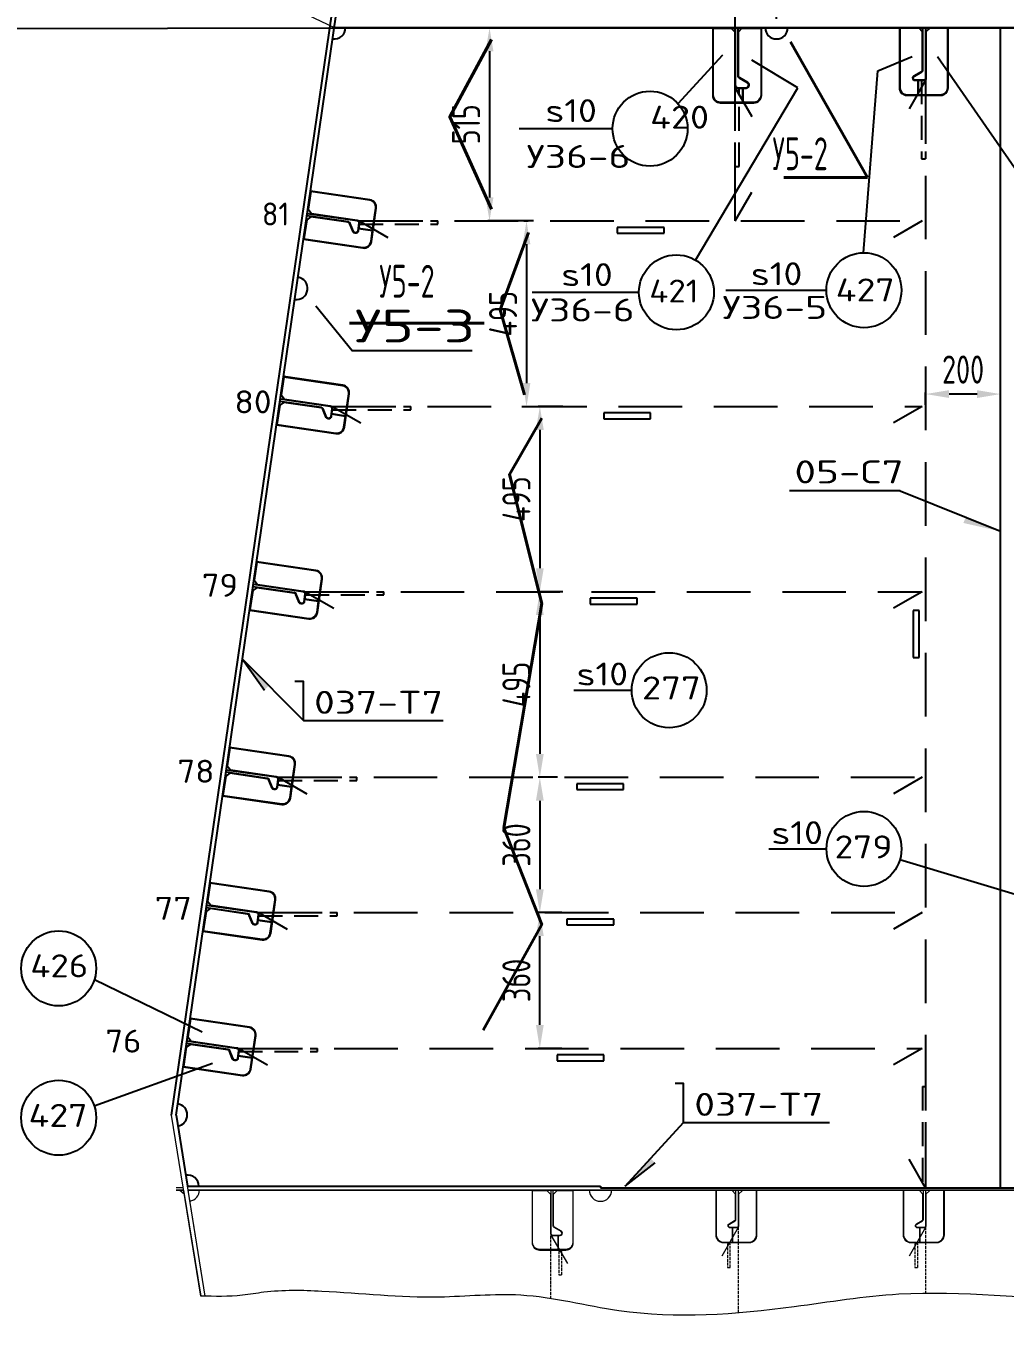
# Model space of a CAD drawing. Header units: millimetres. Extents: x -438477 to 631584, y 118817 to 676146.
# Drawn here: x 326787 to 329400, y 335824 to 339274 of the extents above; entities that cross this region are included whole.
import ezdxf
from ezdxf.enums import TextEntityAlignment as Align

# ---------------------------------------------------------------- set-up
doc = ezdxf.new("R2010")
doc.units = ezdxf.units.MM
for name, pattern in [('AVEVADASHED', [10, 7.5, -2.5]), ('AVEVADASHEDWIDE', [10, 7.5, -2.5]), ('AVEVASOLID', [7.5, 7.5]), ('AVEVASOLIDWIDE', [7.5, 7.5]), ('DASHED', [2.546053, 1.697368, -0.848684]), ('HIDDEN', [9.525, 6.35, -3.175])]:
    doc.linetypes.add(name, pattern=pattern)
doc.layers.get('Defpoints').update_dxf_attribs({"linetype": 'CONTINUOUS'})
doc.layers.add('20_1', color=1, linetype='CONTINUOUS')
doc.layers.add('20_POZ', color=4, linetype='CONTINUOUS')
doc.styles.add('SIMPLEX', font='simplex.shx', dxfattribs={"width": 0.7})
doc.dimstyles.new('Lineyny', dxfattribs={"dimscale": 30, "dimtxt": 3, "dimasz": 2.5, "dimexe": 0.18, "dimexo": 0.625, "dimgap": 1, "dimtad": 1, "dimdec": 0, "dimlfac": -1, "dimzin": 0, "dimtxsty": 'SIMPLEX', "dimcen": 0, "dimdle": 0.38, "dimclrd": 2, "dimclre": 2, "dimclrt": 2, "dimadec": 0, "dimazin": 0, "dimtfac": 1, "dimtdec": 0, "dimtmove": 0, "dimatfit": 0, "dimfxl": 1, "dimtolj": 1, "dimtzin": 0, "dimlwd": -1, "dimarcsym": 0})

# ---------------------------------------------------------------- blocks, each defined once
blk = doc.blocks.new('*D131')
at = {"layer": '20_1', "color": 2, "ltscale": 25, "transparency": 16777216}
for p, q in [((328617.4, 339328.5), (328554.9, 339328.5)), ((328679.9, 339328.5), (328789.9, 339328.5)), ((328852.4, 339328.5), (329043.7, 339328.5))]:
    blk.add_line(p, q, dxfattribs=at)
at = {"layer": '20_1', "color": 2, "lineweight": -2, "ltscale": 25, "transparency": 16777216}
for p, q in [((328679.9, 339105.9), (328679.9, 339333)), ((328789.9, 339292.5), (328789.9, 339333))]:
    blk.add_line(p, q, dxfattribs=at)
at = {"layer": '20_1', "color": 2, "ltscale": 25, "transparency": 16777216}
for points in [[(328617.4, 339318.1), (328617.4, 339338.9), (328679.9, 339328.5)], [(328852.4, 339338.9), (328852.4, 339318.1), (328789.9, 339328.5)]]:
    blk.add_solid(points, dxfattribs=at)
at = {"layer": 'Defpoints', "color": 0, "ltscale": 25, "transparency": 16777216}
for p in [(328789.9, 339328.5), (328789.9, 339276.8), (328679.9, 339090.2)]:
    blk.add_point(p, dxfattribs=at)
at = {"layer": '20_1', "color": 2, "ltscale": 25, "transparency": 16777216, "insert": (328979.3, 339391), "char_height": 75, "attachment_point": 5, "style": 'SIMPLEX'}
blk.add_mtext('\\A1;110', dxfattribs=at)
blk = doc.blocks.new('*D135')
at = {"layer": '20_1', "color": 2, "lineweight": -2, "ltscale": 25, "transparency": 16777216}
for p, q in [((329187.9, 338263.4), (329187.9, 338296.3)), ((329387.9, 338263.4), (329387.9, 338296.3))]:
    blk.add_line(p, q, dxfattribs=at)
at = {"layer": '20_1', "color": 2, "ltscale": 25, "transparency": 16777216}
blk.add_line((329325.4, 338291.8), (329250.4, 338291.8), dxfattribs=at)
for points in [[(329250.4, 338302.2), (329250.4, 338281.4), (329187.9, 338291.8)], [(329325.4, 338281.4), (329325.4, 338302.2), (329387.9, 338291.8)]]:
    blk.add_solid(points, dxfattribs=at)
at = {"layer": 'Defpoints', "color": 0, "ltscale": 25, "transparency": 16777216}
for p in [(329187.9, 338291.8), (329187.9, 338247.8), (329387.9, 338247.8)]:
    blk.add_point(p, dxfattribs=at)
at = {"layer": '20_1', "color": 2, "ltscale": 25, "transparency": 16777216, "insert": (329287.9, 338357.2), "char_height": 75, "attachment_point": 5, "style": 'SIMPLEX'}
blk.add_mtext('\\A1;200', dxfattribs=at)
blk = doc.blocks.new('*D150')
at = {"layer": '20_1', "color": 2, "lineweight": -2, "ltscale": 25, "transparency": 16777216}
for p, q in [((328217.2, 336908.7), (328154.1, 336908.7)), ((328217.2, 336546.7), (328154.1, 336546.7))]:
    blk.add_line(p, q, dxfattribs=at)
at = {"layer": '20_1', "color": 2, "ltscale": 25, "transparency": 16777216}
blk.add_line((328158.6, 336609.2), (328158.6, 336846.2), dxfattribs=at)
for points in [[(328169, 336846.2), (328148.1, 336846.2), (328158.6, 336908.7)], [(328148.1, 336609.2), (328169, 336609.2), (328158.6, 336546.7)]]:
    blk.add_solid(points, dxfattribs=at)
at = {"layer": 'Defpoints', "color": 0, "ltscale": 25, "transparency": 16777216}
for p in [(328158.6, 336908.7), (328232.9, 336908.7), (328232.9, 336546.7)]:
    blk.add_point(p, dxfattribs=at)
at = {"layer": '20_1', "color": 2, "ltscale": 25, "transparency": 16777216, "insert": (328096.1, 336727.7), "char_height": 75, "attachment_point": 5, "rotation": 90, "style": 'SIMPLEX'}
blk.add_mtext('\\A1;360', dxfattribs=at)
blk = doc.blocks.new('*D151')
at = {"layer": '20_1', "color": 2, "lineweight": -2, "ltscale": 25, "transparency": 16777216}
for p, q in [((328205.4, 337269.7), (328154.1, 337269.7)), ((328205.4, 336908.7), (328154.1, 336908.7))]:
    blk.add_line(p, q, dxfattribs=at)
at = {"layer": '20_1', "color": 2, "ltscale": 25, "transparency": 16777216}
blk.add_line((328158.6, 337207.2), (328158.6, 336971.2), dxfattribs=at)
for points in [[(328169, 337207.2), (328148.1, 337207.2), (328158.6, 337269.7)], [(328148.1, 336971.2), (328169, 336971.2), (328158.6, 336908.7)]]:
    blk.add_solid(points, dxfattribs=at)
at = {"layer": 'Defpoints', "color": 0, "ltscale": 25, "transparency": 16777216}
for p in [(328221, 337269.7), (328158.6, 336908.7), (328221, 336908.7)]:
    blk.add_point(p, dxfattribs=at)
at = {"layer": '20_1', "color": 2, "ltscale": 25, "transparency": 16777216, "insert": (328096.1, 337089.2), "char_height": 75, "attachment_point": 5, "rotation": 90, "style": 'SIMPLEX'}
blk.add_mtext('\\A1;360', dxfattribs=at)
blk = doc.blocks.new('*D152')
at = {"layer": '20_1', "color": 2, "lineweight": -2, "ltscale": 25, "transparency": 16777216}
for p, q in [((328184.6, 337764.7), (328154.1, 337764.7)), ((328184.6, 337269.7), (328154.1, 337269.7))]:
    blk.add_line(p, q, dxfattribs=at)
at = {"layer": '20_1', "color": 2, "ltscale": 25, "transparency": 16777216}
blk.add_line((328158.6, 337702.2), (328158.6, 337332.2), dxfattribs=at)
for points in [[(328169, 337702.2), (328148.1, 337702.2), (328158.6, 337764.7)], [(328148.1, 337332.2), (328169, 337332.2), (328158.6, 337269.7)]]:
    blk.add_solid(points, dxfattribs=at)
at = {"layer": 'Defpoints', "color": 0, "ltscale": 25, "transparency": 16777216}
for p in [(328200.2, 337764.7), (328158.6, 337269.7), (328200.2, 337269.7)]:
    blk.add_point(p, dxfattribs=at)
at = {"layer": '20_1', "color": 2, "ltscale": 25, "transparency": 16777216, "insert": (328096.1, 337517.2), "char_height": 75, "attachment_point": 5, "rotation": 90, "style": 'SIMPLEX'}
blk.add_mtext('\\A1;495', dxfattribs=at)
blk = doc.blocks.new('*D153')
at = {"layer": '20_1', "color": 2, "lineweight": -2, "ltscale": 25, "transparency": 16777216}
for p, q in [((328220.2, 338258.7), (328154.1, 338258.7)), ((328220.2, 337764.7), (328154.1, 337764.7))]:
    blk.add_line(p, q, dxfattribs=at)
at = {"layer": '20_1', "color": 2, "ltscale": 25, "transparency": 16777216}
blk.add_line((328158.6, 338196.2), (328158.6, 337827.2), dxfattribs=at)
for points in [[(328169, 338196.2), (328148.1, 338196.2), (328158.6, 338258.7)], [(328148.1, 337827.2), (328169, 337827.2), (328158.6, 337764.7)]]:
    blk.add_solid(points, dxfattribs=at)
at = {"layer": 'Defpoints', "color": 0, "ltscale": 25, "transparency": 16777216}
for p in [(328235.9, 338258.7), (328158.6, 337764.7), (328235.9, 337764.7)]:
    blk.add_point(p, dxfattribs=at)
at = {"layer": '20_1', "color": 2, "ltscale": 25, "transparency": 16777216, "insert": (328096.1, 338011.7), "char_height": 75, "attachment_point": 5, "rotation": 90, "style": 'SIMPLEX'}
blk.add_mtext('\\A1;495', dxfattribs=at)
blk = doc.blocks.new('*D154')
at = {"layer": '20_1', "color": 2, "lineweight": -2, "ltscale": 25, "transparency": 16777216}
for p, q in [((328116.1, 338753.7), (328127.5, 338753.7)), ((328110.2, 338258.7), (328118.5, 338258.7))]:
    blk.add_line(p, q, dxfattribs=at)
at = {"layer": '20_1', "color": 2, "ltscale": 25, "transparency": 16777216}
blk.add_line((328123, 338691.2), (328123, 338321.2), dxfattribs=at)
for points in [[(328133.4, 338691.2), (328112.6, 338691.2), (328123, 338753.7)], [(328112.6, 338321.2), (328133.4, 338321.2), (328123, 338258.7)]]:
    blk.add_solid(points, dxfattribs=at)
at = {"layer": 'Defpoints', "color": 0, "ltscale": 25, "transparency": 16777216}
for p in [(328100.5, 338753.7), (328123, 338258.7), (328125.8, 338258.7)]:
    blk.add_point(p, dxfattribs=at)
at = {"layer": '20_1', "color": 2, "ltscale": 25, "transparency": 16777216, "insert": (328060.5, 338506.2), "char_height": 75, "attachment_point": 5, "rotation": 90, "style": 'SIMPLEX'}
blk.add_mtext('\\A1;495', dxfattribs=at)
blk = doc.blocks.new('*D170')
at = {"layer": '20_1', "color": 2, "lineweight": -2, "ltscale": 25, "transparency": 16777216}
for p, q in [((328074.4, 339268.8), (328019.8, 339268.8)), ((328141.7, 338753.7), (328019.8, 338753.7))]:
    blk.add_line(p, q, dxfattribs=at)
at = {"layer": '20_1', "color": 2, "ltscale": 25, "transparency": 16777216}
blk.add_line((328024.3, 339206.3), (328024.3, 338816.2), dxfattribs=at)
for points in [[(328034.7, 339206.3), (328013.8, 339206.3), (328024.3, 339268.8)], [(328013.8, 338816.2), (328034.7, 338816.2), (328024.3, 338753.7)]]:
    blk.add_solid(points, dxfattribs=at)
at = {"layer": 'Defpoints', "color": 0, "ltscale": 25, "transparency": 16777216}
for p in [(328090.1, 339268.8), (328024.3, 338753.7), (328157.4, 338753.7)]:
    blk.add_point(p, dxfattribs=at)
at = {"layer": '20_1', "color": 2, "ltscale": 25, "transparency": 16777216, "insert": (327961.8, 339011.3), "char_height": 75, "attachment_point": 5, "rotation": 90, "style": 'SIMPLEX'}
blk.add_mtext('\\A1;515', dxfattribs=at)

msp = doc.modelspace()

# ---------------------------------------------------------------- hatches: boundary and pattern name
at = {"layer": '20_1'}
for points in [[(329295.069, 337963.369), (329288.775, 337947.937), (329387.665, 337925.607)], [(327435.428, 337514.108), (327423.589, 337502.377), (327365.043, 337585.143)], [(328454.131, 336252.549), (328466.417, 336241.287), (328386.559, 336178.833)]]:
    msp.add_hatch(color=6, dxfattribs=at).paths.add_polyline_path(points)

# ---------------------------------------------------------------- linework, layer by layer
at = {"layer": '20_1', "color": 0, "linetype": 'AVEVASOLIDWIDE'}
for p, q in [((327187.913, 336368.849), (328687.913, 346668.849)), ((327175.773, 336368.756), (328159.947, 343126.826))]:
    msp.add_line(p, q, dxfattribs=at)
at = {"layer": '20_1', "color": 252, "linetype": 'AVEVASOLIDWIDE', "lineweight": 0}
for p, q in [((327610.243, 339268.847), (327451.454, 339345.046)), ((327253.649, 335885.877), (327175.773, 336368.756)), ((327265.847, 335885.615), (327187.913, 336368.849))]:
    msp.add_line(p, q, dxfattribs=at)
at = {"layer": '20_1', "color": 92, "linetype": 'AVEVASOLID', "lineweight": 0}
for p, q in [((327187.913, 336368.849), (327610.24, 339268.849)), ((327218.565, 336178.816), (327187.913, 336368.849))]:
    msp.add_line(p, q, dxfattribs=at)
at = {"layer": '20_1', "color": 0, "linetype": 'AVEVASOLID'}
for p, q in [((330887.913, 339268.849), (327610.24, 339268.849)), ((327610.24, 339268.849), (330887.913, 339268.849))]:
    msp.add_line(p, q, dxfattribs=at)
at = {"layer": '20_1', "color": 6, "linetype": 'AVEVASOLID'}
msp.add_line((329387.913, 336174.849), (329387.913, 339268.849), dxfattribs=at)
at = {"layer": '20_1', "color": 4, "ltscale": 25}
for p, q in [((328527.243, 339066.377), (328647.24, 339196.82)), ((328847.027, 339108.913), (328724.156, 339182.425)), ((329060.285, 339153.947), (329151.719, 339191.901)), ((329219.495, 339192.369), (329447.514, 338863.958)), ((329022.138, 338668.817), (329060.285, 339153.947)), ((328574.153, 338649.204), (328847.027, 339108.913)), ((327886.692, 338745.153), (327886.692, 338753.673)), ((327814.598, 338250.152), (327814.598, 338258.671)), ((327742.662, 337756.155), (327742.662, 337764.674)), ((327670.567, 337261.154), (327670.567, 337269.673)), ((327618.003, 336900.152), (327618.003, 336908.671)), ((326970.244, 336730.53), (327257.422, 336591.203)), ((327565.281, 336538.153), (327565.281, 336546.672)), ((326969.462, 336393.452), (327285.019, 336506.775))]:
    msp.add_line(p, q, dxfattribs=at)
at = {"layer": '20_1', "linetype": 'AVEVASOLID'}
for p, q in [((328679.893, 339108.848), (328723.924, 339032.527)), ((329187.913, 339128.85), (329143.882, 339052.528)), ((328679.893, 338753.673), (328723.924, 338829.994)), ((327676.683, 338753.673), (327753.001, 338709.642)), ((328490.293, 338736.485), (328365.293, 338736.485)), ((328365.293, 338736.485), (328365.293, 338720.86)), ((328490.293, 338720.86), (328490.293, 338736.485)), ((329178.916, 338753.673), (329102.598, 338709.642)), ((328365.293, 338720.86), (328490.293, 338720.86)), ((327604.6, 338258.671), (327680.918, 338214.641)), ((329178.916, 338258.671), (329102.598, 338214.641)), ((328454.258, 338241.484), (328329.258, 338241.484)), ((328329.258, 338241.484), (328329.258, 338225.859)), ((328329.258, 338225.859), (328454.258, 338225.859)), ((328454.258, 338225.859), (328454.258, 338241.484)), ((327532.652, 337764.671), (327608.97, 337720.64)), ((329178.916, 337764.671), (329102.598, 337720.64)), ((328418.284, 337747.487), (328293.284, 337747.487)), ((328293.284, 337747.487), (328293.284, 337731.862)), ((328293.284, 337731.862), (328418.284, 337731.862)), ((328418.284, 337731.862), (328418.284, 337747.487)), ((329170.726, 337714.348), (329155.101, 337714.348)), ((329155.101, 337714.348), (329155.101, 337589.348)), ((329170.726, 337589.348), (329170.726, 337714.348)), ((329155.101, 337589.348), (329170.726, 337589.348)), ((327460.569, 337269.67), (327536.888, 337225.639)), ((328382.237, 337252.486), (328257.237, 337252.486)), ((328257.237, 337252.486), (328257.237, 337236.861)), ((328382.237, 337236.861), (328382.237, 337252.486)), ((329178.916, 337269.67), (329102.598, 337225.639)), ((328257.237, 337236.861), (328382.237, 337236.861)), ((327407.994, 336908.671), (327484.312, 336864.641)), ((329178.916, 336908.671), (329102.598, 336864.641)), ((328355.955, 336891.484), (328230.955, 336891.484)), ((328230.955, 336891.484), (328230.955, 336875.859)), ((328230.955, 336875.859), (328355.955, 336875.859)), ((328355.955, 336875.859), (328355.955, 336891.484)), ((327355.271, 336546.672), (327431.59, 336502.641)), ((328329.6, 336529.484), (328204.6, 336529.484)), ((328204.6, 336529.484), (328204.6, 336513.859)), ((328329.6, 336513.859), (328329.6, 336529.484)), ((329178.916, 336546.672), (329102.598, 336502.641)), ((328204.6, 336513.859), (328329.6, 336513.859)), ((329187.913, 336174.849), (329143.882, 336251.17))]:
    msp.add_line(p, q, dxfattribs=at)
at = {"layer": '20_1', "color": 4, "linetype": 'HIDDEN', "ltscale": 10}
for p, q in [((328679.905, 338898.848), (328679.905, 339108.848)), ((328690.64, 338898.848), (328690.64, 339108.848)), ((329177.179, 339128.85), (329177.179, 338918.849)), ((329187.913, 339128.85), (329187.913, 338918.849)), ((329177.179, 338918.849), (329187.913, 338918.849)), ((328679.905, 338898.848), (328690.64, 338898.848)), ((327676.695, 338753.673), (327886.692, 338753.673)), ((327676.695, 338745.153), (327886.692, 338745.153)), ((327604.6, 338258.671), (327814.598, 338258.671)), ((327604.6, 338250.152), (327814.598, 338250.152)), ((327532.664, 337764.674), (327742.662, 337764.674)), ((327532.664, 337756.155), (327742.662, 337756.155)), ((327460.569, 337269.673), (327670.567, 337269.673)), ((327460.569, 337261.154), (327670.567, 337261.154)), ((327408.006, 336908.671), (327618.003, 336908.671)), ((327408.006, 336900.152), (327618.003, 336900.152)), ((327355.284, 336546.672), (327565.281, 336546.672)), ((327355.284, 336538.153), (327565.281, 336538.153)), ((329179.913, 336444.85), (329179.913, 336174.849)), ((329187.913, 336444.85), (329187.913, 336174.849))]:
    msp.add_line(p, q, dxfattribs=at)
at = {"layer": '20_1', "linetype": 'DASHED', "ltscale": 100}
for p, q in [((328679.905, 338753.673), (328679.905, 339108.848)), ((329187.913, 339128.85), (329187.913, 336174.849)), ((327676.695, 338753.673), (329178.904, 338753.673)), ((327604.6, 338258.671), (329178.904, 338258.671)), ((327532.664, 337764.674), (329178.904, 337764.674)), ((327460.569, 337269.673), (329178.904, 337269.673)), ((327408.006, 336908.671), (329178.904, 336908.671)), ((327355.284, 336546.672), (329178.904, 336546.672))]:
    msp.add_line(p, q, dxfattribs=at)
at = {"layer": '20_1', "color": 6}
for p, q in [((329120.38, 338033.655), (328824.943, 338033.655)), ((329120.38, 338033.655), (329387.913, 337925.935)), ((327365.043, 337585.143), (327527.676, 337421.439)), ((327435.428, 337514.108), (327365.043, 337585.143)), ((327365.043, 337585.143), (327423.589, 337502.377)), ((327527.676, 337421.439), (327900.439, 337421.439)), ((328386.559, 336178.833), (328542.26, 336349.144)), ((328542.26, 336349.144), (328931.044, 336349.144)), ((328454.131, 336252.549), (328386.559, 336178.833)), ((328386.559, 336178.833), (328466.417, 336241.287))]:
    msp.add_line(p, q, dxfattribs=at)
at = {"layer": '20_1', "color": 4, "linetype": 'AVEVADASHEDWIDE', "lineweight": 25}
msp.add_line((329179.913, 336444.85), (329187.913, 336444.85), dxfattribs=at)
at = {"layer": '20_1', "ltscale": 25}
for p, q in [((327187.913, 336368.849), (327218.565, 336178.816)), ((327218.565, 336178.816), (328320.188, 336178.85)), ((328320.188, 336178.85), (328320.188, 336174.849)), ((328320.188, 336174.849), (330887.913, 336174.849))]:
    msp.add_line(p, q, dxfattribs=at)
at = {"layer": '20_1', "color": 252, "linetype": 'AVEVASOLID', "lineweight": 0}
for p, q in [((327208.164, 336174.849), (327187.852, 336174.849)), ((327187.852, 336168.849), (327208.006, 336168.849)), ((327208.164, 336168.849), (327187.852, 336168.849)), ((327198.008, 336168.849), (327209.605, 336158.977)), ((327208.006, 336168.849), (327253.649, 335885.877)), ((330887.913, 336168.849), (327220.164, 336168.849)), ((327220.164, 336168.849), (330887.889, 336168.849)), ((327265.848, 335885.615), (327220.164, 336168.849)), ((328187.901, 336048.848), (328231.932, 335972.526)), ((328687.913, 336068.849), (328643.882, 335992.528)), ((329187.913, 336068.849), (329143.882, 335992.528))]:
    msp.add_line(p, q, dxfattribs=at)
at = {"layer": '20_1', "color": 252, "linetype": 'AVEVADASHEDWIDE', "lineweight": 0}
for p, q in [((328187.913, 335898.848), (328187.913, 336048.848)), ((328687.913, 336068.849), (328687.913, 335918.849)), ((329187.913, 336068.849), (329187.913, 335918.849)), ((328216.819, 336005.159), (328208.995, 336005.159)), ((328208.995, 336005.159), (328208.995, 335942.537)), ((328216.819, 335942.537), (328216.819, 336005.159)), ((328666.831, 336025.16), (328659.007, 336025.16)), ((328659.007, 336025.16), (328659.007, 335962.538)), ((328666.831, 335962.538), (328666.831, 336025.16)), ((329166.831, 336025.16), (329159.007, 336025.16)), ((329159.007, 336025.16), (329159.007, 335962.538)), ((329166.831, 335962.538), (329166.831, 336025.16)), ((328208.995, 335942.537), (328216.819, 335942.537)), ((328659.007, 335962.538), (328666.831, 335962.538)), ((329159.007, 335962.538), (329166.831, 335962.538))]:
    msp.add_line(p, q, dxfattribs=at)
at = {"layer": '20_1', "color": 252, "linetype": 'AVEVADASHED', "lineweight": 0}
for p, q in [((328187.913, 335879.108), (328187.913, 336048.848)), ((328687.913, 336068.849), (328687.913, 335840.832)), ((329187.913, 336068.849), (329187.913, 335893.152))]:
    msp.add_line(p, q, dxfattribs=at)
at = {"layer": '20_1', "ltscale": 10}
msp.add_lwpolyline([(326719.646, 339266.915), (327610.243, 339268.847)], dxfattribs=at)
at = {"layer": '20_1', "linetype": 'AVEVASOLID'}
for points in [[(328619.908, 339268.849), (328619.908, 339088.847, 0.4142831), (328639.903, 339068.849), (328729.905, 339068.849, 0.41415668), (328749.913, 339088.847), (328749.913, 339268.849)], [(328678.904, 339257.847), (328678.904, 339115.849, 0.38000795), (328685.911, 339107.847), (328699.913, 339107.847), (328699.913, 339069.847), (328639.903, 339069.847, -0.38594884), (328620.909, 339088.847), (328620.909, 339267.848), (328668.907, 339267.848), (328678.904, 339257.847)], [(328688.914, 339257.847), (328697.911, 339267.848), (328748.912, 339267.848), (328748.912, 339088.847, -0.38582486), (328729.905, 339069.847), (328699.913, 339069.847), (328699.913, 339107.847), (328708.909, 339107.847, 0.41428307), (328716.905, 339115.849, 0.25895366), (328713.414, 339122.777), (328692.405, 339134.901, -0.32200631), (328688.914, 339140.965), (328688.914, 339257.847)], [(329117.906, 339268.849), (329117.906, 339108.848, 0.41412508), (329137.913, 339088.847), (329227.903, 339088.847, 0.41412508), (329247.911, 339108.848), (329247.911, 339268.849)], [(329179.905, 339257.847), (329170.909, 339267.848), (329118.907, 339267.848), (329118.907, 339108.848, 0.38582486), (329137.913, 339089.848), (329167.906, 339089.848), (329167.906, 339127.849), (329160.911, 339127.849, -0.41398969), (329153.904, 339134.849, -0.25758117), (329156.907, 339140.91), (329176.914, 339152.458, 0.33367383), (329179.905, 339157.652), (329179.905, 339257.847)], [(329188.914, 339257.847), (329188.914, 339134.849, -0.37558305), (329182.908, 339127.849), (329167.906, 339127.849), (329167.906, 339089.848), (329227.903, 339089.848, 0.38582486), (329246.91, 339108.848), (329246.91, 339267.848), (329198.912, 339267.848), (329188.914, 339257.847)], [(327528.062, 338704.579), (327686.387, 338681.523, 0.41414878), (327709.068, 338698.43), (327722.032, 338787.492, 0.41425624), (327705.125, 338810.164), (327546.8, 338833.223)], [(327549.18, 338773.253), (327670.896, 338755.525, -0.37574124), (327676.963, 338748.582), (327674.803, 338733.739), (327712.4, 338728.261), (327721.043, 338787.636, 0.38588956), (327704.978, 338809.175), (327547.642, 338832.088), (327540.733, 338784.59), (327549.18, 338773.253)], [(327547.886, 338764.348), (327536.692, 338756.883), (327529.197, 338705.424), (327686.534, 338682.512, 0.38581932), (327708.079, 338698.576), (327712.4, 338728.261), (327674.803, 338733.739), (327673.789, 338726.811, -0.41427159), (327665.855, 338720.894, -0.25759152), (327660.289, 338724.736), (327651.744, 338746.19, 0.33323109), (327647.032, 338749.907), (327547.886, 338764.348)], [(327455.979, 338209.578), (327614.305, 338186.522, 0.41426536), (327636.973, 338203.432), (327649.949, 338292.491, 0.41422042), (327633.042, 338315.166), (327474.717, 338338.222)], [(327477.098, 338278.252), (327598.814, 338260.527, -0.3759748), (327604.869, 338253.581), (327602.708, 338238.737), (327640.318, 338233.259), (327648.96, 338292.634, 0.38588956), (327632.896, 338314.174), (327475.56, 338337.089), (327468.638, 338289.589), (327477.098, 338278.252)], [(327475.791, 338269.346), (327464.61, 338261.882), (327457.115, 338210.426), (327614.451, 338187.511, 0.38581932), (327635.997, 338203.575), (327640.318, 338233.259), (327602.708, 338238.737), (327601.707, 338231.813, -0.4137862), (327593.76, 338225.893, -0.25759152), (327588.194, 338229.735), (327579.649, 338251.192, 0.33376384), (327574.949, 338254.909), (327475.791, 338269.346)], [(327384.031, 337715.578), (327542.369, 337692.522, 0.41426536), (327565.037, 337709.431), (327578.013, 337798.491, 0.41411355), (327561.094, 337821.165), (327402.769, 337844.221)], [(327405.149, 337784.254), (327526.866, 337766.527, -0.3756476), (327532.933, 337759.581), (327530.772, 337744.737), (327568.37, 337739.259), (327577.012, 337798.634, 0.38599437), (327560.96, 337820.174), (327403.611, 337843.089), (327396.702, 337795.589), (327405.149, 337784.254)], [(327403.855, 337775.346), (327392.662, 337767.882), (327385.166, 337716.426), (327542.503, 337693.51, 0.38581932), (327564.048, 337709.575), (327568.37, 337739.259), (327530.772, 337744.737), (327529.759, 337737.813, -0.41419524), (327521.824, 337731.892, -0.25759152), (327516.258, 337735.734), (327507.713, 337757.191, 0.33323109), (327503.001, 337760.908), (327403.855, 337775.346)], [(327311.949, 337220.579), (327470.274, 337197.523, 0.41414878), (327492.955, 337214.43), (327505.918, 337303.493, 0.41425624), (327489.012, 337326.164), (327330.686, 337349.22)], [(327333.067, 337289.253), (327454.783, 337271.525, -0.3759748), (327460.838, 337264.58), (327458.677, 337249.736), (327496.287, 337244.261), (327504.93, 337303.636, 0.38588956), (327488.865, 337325.175), (327331.529, 337348.088), (327324.607, 337300.587), (327333.067, 337289.253)], [(327331.773, 337280.348), (327320.579, 337272.88), (327313.084, 337221.425), (327470.42, 337198.512, 0.38581932), (327491.966, 337214.577), (327496.287, 337244.261), (327458.677, 337249.736), (327457.676, 337242.811, -0.41427159), (327449.742, 337236.894, -0.25759152), (327444.175, 337240.736), (327435.63, 337262.19, 0.33323109), (327430.918, 337265.907), (327331.773, 337280.348)], [(327259.373, 336859.578), (327417.698, 336836.522, 0.41412207), (327440.379, 336853.432), (327453.343, 336942.491, 0.41422042), (327436.436, 336965.166), (327278.111, 336988.222)], [(327280.491, 336928.252), (327402.207, 336910.527, -0.3756476), (327408.274, 336903.581), (327406.114, 336888.737), (327443.711, 336883.259), (327452.354, 336942.634, 0.38588956), (327436.289, 336964.174), (327278.953, 336987.089), (327272.032, 336939.589), (327280.491, 336928.252)], [(327279.197, 336919.346), (327268.003, 336911.882), (327260.508, 336860.426), (327417.845, 336837.511, 0.38581932), (327439.39, 336853.575), (327443.711, 336883.259), (327406.114, 336888.737), (327405.101, 336881.813, -0.41419524), (327397.166, 336875.893, -0.25759152), (327391.6, 336879.735), (327383.055, 336901.192, 0.33323109), (327378.343, 336904.909), (327279.197, 336919.346)], [(327206.651, 336497.578), (327364.988, 336474.522, 0.41426536), (327387.657, 336491.432), (327400.633, 336580.492, 0.41411355), (327383.714, 336603.166), (327225.389, 336626.222)], [(327227.769, 336566.252), (327349.485, 336548.527, -0.3756476), (327355.552, 336541.582), (327353.392, 336526.738), (327390.989, 336521.26), (327399.644, 336580.635, 0.38588956), (327383.58, 336602.174), (327226.231, 336625.09), (327219.322, 336577.589), (327227.769, 336566.252)], [(327226.475, 336557.347), (327215.281, 336549.882), (327207.786, 336498.424), (327365.135, 336475.511, 0.38595983), (327386.668, 336491.575), (327390.989, 336521.26), (327353.392, 336526.738), (327352.378, 336519.81, -0.41427159), (327344.444, 336513.893, -0.25759152), (327338.877, 336517.735), (327330.332, 336539.189, 0.33323109), (327325.621, 336542.906), (327226.475, 336557.347)], [(327248.558, 336178.85), (327248.558, 336179.417, 0.45576683), (327213.78, 336208.433, 0.45576683)]]:
    msp.add_lwpolyline(points, format="xyb", dxfattribs=at)
at = {"layer": '20_1', "color": 0, "linetype": 'AVEVASOLID'}
for points in [[(328679.905, 339268.849), (328679.905, 339115.849, 0.41398969), (328686.912, 339108.848), (328708.909, 339108.848, 0.76731259), (328712.413, 339121.91), (328691.404, 339134.035, -0.26816344), (328687.913, 339140.095), (328687.913, 339268.849)], [(329187.913, 339268.849), (329187.913, 339134.849, -0.41401973), (329181.907, 339128.85), (329160.911, 339128.85, -0.76742417), (329157.908, 339140.044), (329177.903, 339151.591, 0.26784548), (329180.906, 339156.789), (329180.906, 339268.849)], [(327538.145, 338773.848), (327670.75, 338754.539, -0.41392303), (327675.828, 338747.734), (327672.801, 338726.955, -0.76735395), (327661.289, 338725.6), (327652.745, 338747.056, 0.26788029), (327648.033, 338750.773), (327537.144, 338766.92)], [(327466.062, 338278.85), (327598.667, 338259.538, -0.41439849), (327603.733, 338252.736), (327600.706, 338231.953, -0.7673775), (327589.195, 338230.601), (327580.662, 338252.055, 0.26788029), (327575.95, 338255.772), (327465.049, 338271.922)], [(327394.126, 337784.849), (327526.719, 337765.538, -0.41404229), (327531.797, 337758.736), (327528.77, 337737.953, -0.7673775), (327517.259, 337736.601), (327508.714, 337758.055, 0.26788029), (327504.002, 337761.772), (327393.113, 337777.922)], [(327322.032, 337289.848), (327454.637, 337270.537, -0.41404229), (327459.715, 337263.734), (327456.687, 337242.955, -0.76735395), (327445.176, 337241.6), (327436.631, 337263.057, 0.26788029), (327431.919, 337266.774), (327321.031, 337282.921)], [(327269.456, 336928.85), (327402.061, 336909.538, -0.41404229), (327407.139, 336902.736), (327404.112, 336881.953, -0.7673775), (327392.601, 336880.601), (327384.056, 336902.055, 0.26788029), (327379.344, 336905.772), (327268.455, 336921.922)], [(327216.746, 336566.847), (327349.339, 336547.539, -0.41404229), (327354.417, 336540.736), (327351.39, 336519.954, -0.7673775), (327339.878, 336518.602), (327331.333, 336540.056, 0.26788029), (327326.622, 336543.773), (327215.733, 336559.92)]]:
    msp.add_lwpolyline(points, format="xyb", dxfattribs=at)
at = {"layer": '20_1', "color": 30, "lineweight": 40, "ltscale": 25}
for points in [[(328029.472, 339237.599), (327918.199, 339031.659), (328029.472, 338784.923)], [(328827.038, 339230.884), (329032.865, 338869.125)], [(329032.865, 338869.125), (328809.354, 338869.125)], [(328128.202, 338722.423), (328052.295, 338516.028), (328117.785, 338289.921)], [(327651.006, 338480.973), (328010.406, 338480.973)], [(328007.152, 336594.81), (328163.759, 336877.421), (328062.501, 337135.276), (328163.759, 337733.424), (328077.544, 338077.209), (328163.759, 338227.421)]]:
    msp.add_lwpolyline(points, dxfattribs=at)
at = {"layer": '20_1', "color": 4, "ltscale": 0.5}
msp.add_lwpolyline([(327977.87, 338407.014), (327658.232, 338407.014), (327561.284, 338526.051)], dxfattribs=at)
at = {"layer": '20_1', "color": 6}
for points in [[(327527.676, 337421.439), (327527.676, 337525.278), (327505.069, 337525.278)], [(328542.26, 336349.144), (328542.26, 336452.982), (328519.652, 336452.982)]]:
    msp.add_lwpolyline(points, dxfattribs=at)
at = {"layer": '20_1', "color": 252, "linetype": 'AVEVASOLID', "lineweight": 0}
for points in [[(330887.913, 336174.849), (328320.188, 336174.849), (328320.188, 336178.85), (327220.164, 336178.85), (327218.565, 336178.816)], [(330887.913, 336174.849), (328320.188, 336174.849), (328320.188, 336178.85), (327220.164, 336178.85)]]:
    msp.add_lwpolyline(points, dxfattribs=at)
for points in [[(328137.913, 336168.849), (328137.913, 336028.85, 0.41425148), (328157.908, 336008.848), (328227.903, 336008.848, 0.41412508), (328247.911, 336028.85), (328247.911, 336168.849)], [(328186.912, 336157.847), (328186.912, 336053.85, 0.37020209), (328191.905, 336047.85), (328207.908, 336047.85), (328207.908, 336009.849), (328157.908, 336009.849, -0.38594884), (328138.914, 336028.85), (328138.914, 336167.848), (328176.914, 336167.848), (328186.912, 336157.847)], [(328187.913, 336168.849), (328187.913, 336053.85, 0.41444099), (328192.906, 336048.848), (328212.913, 336048.848, 0.76736248), (328215.403, 336058.18), (328196.91, 336068.861, -0.26786909), (328194.407, 336073.192), (328194.407, 336168.849)], [(328195.408, 336157.847), (328204.405, 336167.848), (328246.91, 336167.848), (328246.91, 336028.85, -0.38582486), (328227.903, 336009.849), (328207.908, 336009.849), (328207.908, 336047.85), (328212.913, 336047.85, 0.41444117), (328218.907, 336053.85, 0.25603092), (328216.404, 336059.044), (328197.911, 336069.725, -0.35087779), (328195.408, 336074.055), (328195.408, 336157.847)], [(328627.903, 336168.849), (328627.903, 336048.848, 0.41415668), (328647.911, 336028.85), (328717.906, 336028.85, 0.41415668), (328737.913, 336048.848), (328737.913, 336168.849)], [(328680.906, 336157.847), (328671.91, 336167.848), (328628.904, 336167.848), (328628.904, 336048.848, 0.38582486), (328647.911, 336029.848), (328672.911, 336029.848), (328672.911, 336067.848), (328666.905, 336067.848, -0.41444117), (328660.911, 336073.848, -0.25590888), (328663.414, 336079.045), (328678.404, 336087.703, 0.35087779), (328680.906, 336092.033), (328680.906, 336157.847)], [(328687.913, 336168.849), (328687.913, 336073.848, -0.41406181), (328682.908, 336068.849), (328666.905, 336068.849, -0.76759678), (328664.414, 336078.178), (328679.405, 336086.839, 0.26786909), (328681.907, 336091.17), (328681.907, 336168.849)], [(328688.914, 336157.847), (328688.914, 336073.848, -0.36983186), (328683.909, 336067.848), (328672.911, 336067.848), (328672.911, 336029.848), (328717.906, 336029.848, 0.38582486), (328736.912, 336048.848), (328736.912, 336167.848), (328698.912, 336167.848), (328688.914, 336157.847)], [(329127.903, 336168.849), (329127.903, 336048.848, 0.41415668), (329147.911, 336028.85), (329217.906, 336028.85, 0.41415668), (329237.913, 336048.848), (329237.913, 336168.849)], [(329180.906, 336157.847), (329171.91, 336167.848), (329128.904, 336167.848), (329128.904, 336048.848, 0.38582486), (329147.911, 336029.848), (329172.911, 336029.848), (329172.911, 336067.848), (329166.905, 336067.848, -0.41444117), (329160.911, 336073.848, -0.25590888), (329163.414, 336079.045), (329178.404, 336087.703, 0.35087779), (329180.906, 336092.033), (329180.906, 336157.847)], [(329187.913, 336168.849), (329187.913, 336073.848, -0.41406181), (329182.908, 336068.849), (329166.905, 336068.849, -0.76759678), (329164.414, 336078.178), (329179.405, 336086.839, 0.26786909), (329181.907, 336091.17), (329181.907, 336168.849)], [(329188.914, 336157.847), (329188.914, 336073.848, -0.36983186), (329183.909, 336067.848), (329172.911, 336067.848), (329172.911, 336029.848), (329217.906, 336029.848, 0.38582486), (329236.912, 336048.848), (329236.912, 336167.848), (329198.912, 336167.848), (329188.914, 336157.847)]]:
    msp.add_lwpolyline(points, format="xyb", dxfattribs=at)
at = {"layer": '20_1', "linetype": 'AVEVASOLID'}
for centre, radius, start, end in [((327610.24, 339268.852), 30.003, 261.714935, 359.995819), ((328789.915, 339268.849), 29.999, 180, 0), ((327509.019, 338573.848), 30.001, 261.709045, 81.704338), ((327187.913, 336368.849), 30, 279.16098, 81.711716)]:
    msp.add_arc(centre, radius, start, end, dxfattribs=at)
at = {"layer": '20_1', "color": 252, "linetype": 'AVEVASOLID', "lineweight": 0}
for centre, radius, start, end in [((327220.164, 336168.858), 30.008, 279.157806, 359.984711), ((328320.188, 336168.855), 30.005, 180.009323, 359.990662)]:
    msp.add_arc(centre, radius, start, end, dxfattribs=at)
at = {"layer": '20_1', "color": 252, "lineweight": 0, "ltscale": 25}
msp.add_open_spline([(331355.143, 335862.48), (331282.772, 335858.653), (331101.655, 335845.961), (330814.645, 335835.014), (330501.955, 335906.032), (330208.847, 335886.346), (329917.33, 335896.337), (329560.855, 335862.326), (329191.455, 335913.835), (328776.571, 335843.55), (328434.408, 335817.752), (328124.229, 335902.388), (327857.664, 335872.743), (327630.297, 335899.146), (327453.905, 335902.727), (327347.27, 335883.817), (327290.852, 335885.058), (327253.649, 335885.877)], degree=3, knots=[332.99233787, 332.99233787, 332.99233787, 332.99233787, 550.5517388, 877.47476726, 1189.89816287, 1503.22854198, 1753.22854192, 2064.83217595, 2574.78645841, 2856.28270719, 3324.78290718, 3589.4066048, 3806.8406423, 4120.34517718, 4275.63276387, 4333.09051708, 4444.33594574, 4444.33594574, 4444.33594574, 4444.33594574], dxfattribs=at)
at = {"layer": '20_POZ'}
for p, q in [((328102.984, 338999.718), (328352.702, 338999.718)), ((328137.678, 338563.212), (328423.109, 338563.212)), ((328655.233, 338568.825), (328923.35, 338568.825)), ((328249.579, 337501.879), (328403.64, 337501.879)), ((328769.41, 337078.625), (328923.471, 337078.625)), ((329119.281, 337049.981), (329525.498, 336928.535))]:
    msp.add_line(p, q, dxfattribs=at)
for centre in [(328452.702, 338999.718), (328523.109, 338563.212), (329023.35, 338568.825), (328503.64, 337501.879), (329023.471, 337078.625), (326874.697, 336760.038), (326874.697, 336361.522)]:
    msp.add_circle(centre, 100, dxfattribs=at)

# ---------------------------------------------------------------- texts
at = {"layer": '20_1', "color": 30, "lineweight": 40, "ltscale": 25, "style": 'SIMPLEX', "width": 0.6}
for p in [(328779.264, 338888.981), (327730.185, 338548.992)]:
    msp.add_text('У5-2', height=87.5, dxfattribs=at).set_placement(p)
at = {"layer": '20_1', "style": 'SIMPLEX'}
for s, p, p2 in [('81', (327417.118, 338741.405), (327490.034, 338741.405)), ('80', (327343.51, 338240.385), (327442.677, 338240.385)), ('79', (327256.868, 337751.105), (327353.118, 337751.105)), ('78', (327191.311, 337255.116), (327290.478, 337255.116)), ('77', (327130.93, 336889.378), (327230.096, 336889.378)), ('76', (326999.259, 336535.421), (327095.509, 336535.421))]:
    msp.add_text(s, height=61.25, dxfattribs=at).set_placement(p, p2, align=Align.ALIGNED)
at = {"layer": '20_1', "ltscale": 3, "style": 'SIMPLEX'}
msp.add_text(' У5-3', height=87.5, dxfattribs=at).set_placement((327589.634, 338429.683), (327985.468, 338429.683), align=Align.ALIGNED)
at = {"layer": '20_1', "color": 6, "style": 'SIMPLEX'}
for s, p, p2 in [('05-С7', (328837.895, 338053.635), (329129.562, 338053.635)), ('037-T7', (327556.051, 337438.953), (327900.218, 337438.953)), ('037-T7', (328570.635, 336366.657), (328914.802, 336366.657))]:
    msp.add_text(s, height=61.25, dxfattribs=at).set_placement(p, p2, align=Align.ALIGNED)
at = {"layer": '20_POZ', "style": 'SIMPLEX'}
for s, p, p2 in [('s10', (328173.715, 339017.153), (328310.798, 339017.153)), ('420', (328452.702, 338999.718), (328610.202, 338999.718)), ('У36-6', (328122.94, 338894.828), (328400.023, 338894.828)), ('s10', (328216.051, 338579.712), (328353.134, 338579.712)), ('s10', (328721.906, 338582.05), (328858.989, 338582.05)), ('421', (328450.63, 338536.066), (328581.88, 338536.066)), ('427', (328948.025, 338538.882), (329105.525, 338538.882)), ('У36-6', (328134.398, 338485.459), (328411.481, 338485.459)), ('У36-5', (328645.451, 338492.215), (328925.451, 338492.215)), ('s10', (328256.902, 337514.551), (328393.986, 337514.551)), ('277', (328430.732, 337477.316), (328588.232, 337477.316)), ('s10', (328776.733, 337091.298), (328913.816, 337091.298)), ('279', (328944.871, 337053.361), (329099.454, 337053.361)), ('426', (326798.904, 336736.178), (326953.487, 336736.178)), ('427', (326794.225, 336337.194), (326951.725, 336337.194))]:
    msp.add_text(s, height=61.25, dxfattribs=at).set_placement(p, p2, align=Align.ALIGNED)

# ---------------------------------------------------------------- dimensions: what is measured, and where the dimension line sits
at = {"layer": '20_1', "ltscale": 25}
for base, p1, p2, picture, middle in [((328789.903, 339328.494), (328679.905, 339090.228), (328789.903, 339276.848), '*D131', (328979.278, 339390.994)), ((329187.913, 338291.791), (329387.913, 338247.799), (329187.913, 338247.799), '*D135', (329287.913, 338357.196))]:
    dim = msp.add_linear_dim(base=base, p1=p1, p2=p2, dimstyle='Lineyny', override={"dimscale": 25}, dxfattribs=at)
    dim.commit()
    dim.dimension.update_dxf_attribs({"geometry": picture, "text_midpoint": middle})
for base, p1, p2, picture, middle in [((328024.263, 338753.673), (328090.065, 339268.849), (328157.355, 338753.673), '*D170', (327961.763, 339011.261)), ((328122.993, 338258.671), (328100.477, 338753.673), (328125.808, 338258.671), '*D154', (328060.493, 338506.172)), ((328158.551, 337269.673), (328200.206, 337764.674), (328200.206, 337269.673), '*D152', (328096.051, 337517.174))]:
    dim = msp.add_linear_dim(base=base, p1=p1, p2=p2, angle=90, dimstyle='Lineyny', override={"dimscale": 25}, dxfattribs=at)
    dim.commit()
    dim.dimension.update_dxf_attribs({"geometry": picture, "text_midpoint": middle})
for base, p1, p2, text, picture, middle in [((328158.551, 337764.674), (328235.858, 338258.671), (328235.858, 337764.674), '495', '*D153', (328096.051, 338011.673)), ((328158.551, 336908.671), (328221.034, 337269.673), (328221.034, 336908.671), '360', '*D151', (328096.051, 337089.172)), ((328158.551, 336908.671), (328232.855, 336546.672), (328232.855, 336908.671), '360', '*D150', (328096.051, 336727.672))]:
    dim = msp.add_linear_dim(base=base, p1=p1, p2=p2, angle=90, text=text, dimstyle='Lineyny', override={"dimscale": 25}, dxfattribs=at)
    dim.commit()
    dim.dimension.update_dxf_attribs({"geometry": picture, "text_midpoint": middle})

doc.saveas('drawing.dxf')
